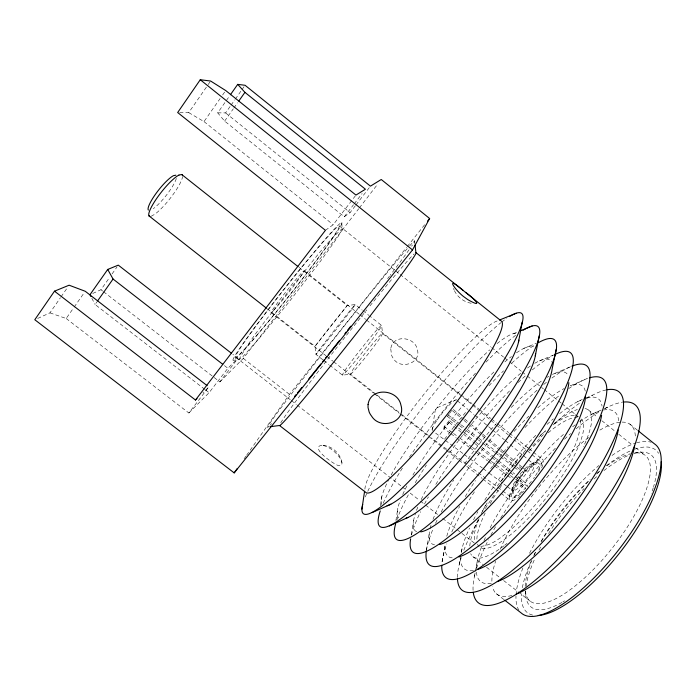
<?xml version="1.0" encoding="UTF-8"?>
<svg xmlns="http://www.w3.org/2000/svg" width="696" height="696" viewBox="0 0 696 696"><rect width="100%" height="100%" fill="white"/><g stroke="black" fill="none" stroke-linecap="round" stroke-linejoin="round"><path stroke-width="0.52" stroke-dasharray="3.48 2.61" d="M515.588 479.361L522.522 484.494L525.584 487.974C504.191 510.238 514.77 481.484 524.036 473.428L523.94 472.506L522.209 471.183M509.324 496.387L509.533 499.78A26.265 6.856 -51.7 0 0 513.561 500.337A26.178 6.829 -51.7 0 0 517.441 498.171M450.007 433.016L443.883 428.492A25.743 4.106 -51.7 0 0 449.129 422.411L449.364 420.445L457.768 427.335M443.883 428.492L444.152 426.491A19.462 3.106 -51.7 0 0 449.364 420.445M380.451 505.888L381.991 495.891M395.894 520.521L397.834 508.193M411.301 534.763L413.624 520.46M432.52 430.65L432.129 429.449L435.574 408.326L455.288 400.07M426.483 549.971L429.362 532.684M459.23 564.578L460.508 557.418M461.422 552.293L462.153 548.204M474.454 576.384L475.211 572.321M475.403 571.312L477.491 560.132M341.78 222.546A87.792 4.141 -51.7 0 1 262.836 328.39A87.792 4.141 -51.7 0 1 257.598 323.457A87.792 4.141 -51.7 0 1 341.78 222.546L342.18 229.802L337.168 238.006L320.656 260.991L289.24 301.699L258.286 339.483L242.834 356.691L238.919 359.693L233.038 360.389M238.919 359.693C253.675 332.993 274.729 309.903 292.955 285.447C309.259 266.403 323.631 244.957 342.475 228.427M432.129 429.449L433.208 426.578A19.523 3.036 -51.7 0 1 437.184 419.949M479.118 518.668C476.116 525.958 473.089 533.945 474.75 541.923M538.6 471.818L541.149 465.45A23.151 6.186 -50.2 0 0 540.575 461.796L514.039 439.681M481.223 513.683L486.165 504.008M535.476 475.646C538.669 471.357 544.255 459.169 532.649 463.753L533.432 463.98A17 4.367 -51.7 0 1 533.841 466.981L533.31 468.669A16.869 4.333 -51.7 0 1 524.654 482.137M497.257 486.025L514.666 462.596L528.186 447.354M37.636 318.446L49.938 312.869L60.456 297.697M61.074 296.8L67.877 286.987M179.672 112.543L188.72 112.621L207.573 85.417M208.182 84.538L210.618 81.023M49.938 312.869L66.181 318.49L73.558 307.954M74.168 307.075L84.616 292.146M188.72 112.621L203.998 121.582L220.136 98.528M222.624 94.987L225.721 90.55M355.334 205.781L350.088 212.602L344.259 216.787L224.625 121.104L217.7 112.856L229.828 95.596M533.44 478.639L534.476 477.169M92.725 293.46L100.955 289.727L109.62 277.426M112.091 273.911L117.05 266.89M217.7 112.856L225.582 112.917L230.446 106.009M231.055 105.148L234.709 99.963M235.318 99.102L241.408 90.463M242.017 89.601L244.453 86.147M244.122 458.777L245.993 456.124M246.61 455.245L289.458 394.354L406.603 247.376M204.807 389.386L95.074 304.483L96.935 301.855M224.625 121.104L233.238 108.907M233.856 108.037L237.545 102.808M371.655 340.257L374.552 336.351A31.712 1.549 -51.7 0 0 378.946 327.633L376.997 329.739A31.712 1.549 -51.7 0 0 343.841 372.151L342.345 374.883A31.712 1.549 -51.7 0 0 351.584 365.496A31.712 1.549 -51.7 0 0 371.647 340.266M66.181 318.49L188.851 412.998L208.826 386.95L202.901 392.762M325.423 230.315L333.21 224.721L355.291 195.924M188.851 412.998L209.096 392.701L227.862 368.271L237.971 358.362L232.838 354.36M344.259 216.787L353.525 204.737M354.186 203.876L362.12 193.54M103.513 291.711L219.84 381.921L237.971 358.362M355.995 204.929L369.776 187.006M219.84 381.921L243.304 358.397L358.71 208.739M359.371 207.878L377.937 183.796M407.282 246.523L424.891 224.434M523.94 472.506C519.007 479.909 510.473 488.235 511.812 497.753M531.387 481.354L527.594 485.764L527.707 486.765M522.522 484.494L518.764 488.009L514.24 490.715A16.869 4.333 -51.7 0 1 513.752 483.685L521.339 472.506L524.036 473.428M532.658 463.771A16.869 4.333 -51.7 0 0 523.409 470.244L525.967 471.288L532.892 465.328L537.843 463.153M521.574 493.177L523.731 491.08M525.967 471.288L525.872 470.374C530.021 467.094 534.641 460.578 540.575 461.796M520.817 493.838L515.901 497.457L512.352 498.153L431.52 437.906M540.27 435.357L545.264 431.068M554.599 423.794C560.541 419.705 567.057 415.521 574.496 415.286M592.696 413.85L601.161 410.066M604.928 408.387L607.747 407.125M151.119 216.282L154.912 214.168A26.431 5.403 -51.7 0 0 172.582 195.211A26.431 5.403 -51.7 0 0 182.535 176.497M577.532 401.714L582.282 399.643M586.076 397.981L592.722 395.084M554.86 373.387L570.955 366.575M539.304 360.937L553.598 354.969M523.705 348.444L536.172 343.311M513.544 333.61L516.484 332.418M480.762 546.36C492.168 545.368 501.163 537.182 509.855 530.526C524.523 517.815 537.416 503.191 549.144 487.748C562.412 467.294 581.099 445.657 580.299 419.975M638.119 452.504L634.126 453.07A92.846 31.477 -51.7 0 1 611.923 548.544A92.846 31.477 -51.7 0 1 525.271 590.199M321.891 445.249C309.05 447.102 334.402 464.954 338.769 465.633C344.877 466.633 340.788 458.238 338.56 456.124C334.358 450.93 328.642 446.353 321.891 445.249C331.635 445.466 340.353 453.227 341.98 462.788M471.166 303.265C464.006 302.029 457.559 297.262 454.427 290.684M575.444 415.634L578.176 416.669M490.445 460.761L478.378 451.834M491.315 461.405L509.515 474.872M510.385 475.516L514.718 478.717M450.877 433.669L456.124 437.54M457.002 438.193L469.235 447.241M470.113 447.893L475.359 451.774M476.229 452.417L487.574 460.804M488.444 461.439L493.638 465.285M494.508 465.928L506.636 474.889M507.497 475.533L511.83 478.735M515.292 481.293L525.689 488.975M444.152 426.491L452.713 432.825M453.566 433.46L458.699 437.262M459.551 437.897L471.531 446.762M472.384 447.397L477.517 451.199M435.652 433.13L463.284 453.766M464.145 454.41L469.33 458.281M470.192 458.925L482.285 467.956M483.146 468.599L488.331 472.462M489.192 473.115L506.462 486.008M507.323 486.652L512.508 490.523M448.476 415.199L460.378 424.229M461.23 424.882L466.329 428.745M467.173 429.397L478.222 437.784M479.074 438.428L482.476 441.003M485.886 443.596L497.997 452.792M498.858 453.453L503.182 456.733M504.052 457.394L516.154 466.59M517.024 467.242L521.347 470.531M494.752 452.322L478.422 439.942M495.604 452.974L499.893 456.228M500.755 456.88L513.622 466.651M514.475 467.303L518.764 470.557M447.406 416.408L458.612 424.899M459.473 425.56L465.502 430.137M466.363 430.789L477.56 439.28M205.668 390.047L209.096 392.701M496.3 593.662L503.808 599.482M100.955 289.727L102.66 291.05M243.304 358.397L289.458 394.354M235.631 357.135L290.293 399.713M291.154 400.383L296.287 404.385M297.149 405.046L401.609 486.417M402.471 487.087L406.751 490.419M410.17 493.09L419.592 500.424M420.454 501.094L424.734 504.426M425.587 505.087L437.575 514.431M442.717 518.433L474.394 543.106M472.828 556.591L483.094 564.578M486.521 567.24L500.207 577.889M503.634 580.551L530.161 601.17M224.434 365.609L227.862 368.271M322.814 359.754L315.975 354.394L315.001 346.321L329.486 327.546L347.182 305.509L355.264 304.578L362.068 309.972M323.666 360.424L328.79 364.443M329.643 365.113L342.458 375.17L350.488 374.196A25.943 1.418 -51.7 0 0 364.782 358.179A25.943 1.418 -51.7 0 0 381.643 335.472L382.556 333.523L381.634 325.484L369.724 316.045M267.334 308.867L315.001 346.321L345.938 307.214L347.182 305.509L298.819 267.22M376.075 394.31L350.488 374.196L352.811 369.759A25.943 1.418 -51.7 0 1 370.82 346.103A25.943 1.418 -51.7 0 1 382.565 333.514L461.761 396.181M376.928 394.989L400.809 413.763M401.662 414.433L429.815 436.557M271.066 312.591L326.05 355.778M326.894 356.439L332.784 361.076M333.628 361.737L373.569 393.11M374.431 393.779L399.226 413.267M400.087 413.937L445.405 449.546M446.267 450.216L458.238 459.621M459.09 460.291L463.371 463.649M466.79 466.337L482.18 478.43M483.033 479.1L495.013 488.505M495.865 489.175L500.137 492.533M500.998 493.212L510.403 500.598M362.921 310.651L368.871 315.366M304.152 270.648L358.962 314.053M359.797 314.714L365.678 319.368M366.514 320.03L460.03 394.084M460.882 394.762L471.966 403.532M472.819 404.211L478.787 408.935M479.64 409.613L490.723 418.383M491.576 419.062L496.692 423.107M497.544 423.786L508.628 432.564M509.481 433.234L514.588 437.288M515.44 437.958L528.229 448.085M529.082 448.763L532.492 451.46M533.345 452.139L542.723 459.56M457.359 400.765L468.008 409.535M339.222 225.826L395.041 270.396M395.885 271.075L399.278 273.78M400.122 274.459L490.837 346.904M491.68 347.574L503.547 357.057M504.4 357.735L508.637 361.12M509.481 361.798L521.347 371.272M522.2 371.951L526.437 375.335M527.29 376.014L543.393 388.873M544.237 389.551L557.8 400.383M558.653 401.061L561.193 403.088M562.046 403.767L574.757 413.92M575.609 414.599L578.15 416.634M203.998 121.582L333.21 224.721M225.582 112.917L350.088 212.602M588.337 409.927L597.647 417.365M601.875 420.749L615.412 431.581M618.796 434.287L632.333 445.118M635.718 447.824L645.027 455.271M629.81 424.099L637.223 430.041M458.612 428.031L463.658 432.164M464.493 432.851L475.42 441.812M476.264 442.499L481.31 446.641M482.154 447.328L493.02 456.237M493.855 456.924L512.16 471.923M512.995 472.61L514.657 473.967M517.989 476.699L524.645 482.154L527.594 485.764M449.129 422.411L462.57 433.425M463.414 434.113L474.341 443.056M475.177 443.752L480.223 447.876M481.058 448.572L491.115 456.802M491.95 457.49L496.109 460.891M496.935 461.57L509.411 471.784M510.246 472.462L514.405 475.873M515.231 476.551L526.872 486.086M463.466 397.529L471.757 404.437M472.584 405.133L489.993 419.644M490.828 420.332L495.804 424.482M496.631 425.169L508.237 434.843M509.063 435.539L513.213 438.993M468.834 410.222L473.802 414.364M474.637 415.051L492.02 429.519M492.855 430.206L504.443 439.855M505.27 440.551L509.411 443.996M510.238 444.683L522.661 455.019M523.488 455.706L527.629 459.151M528.464 459.838L533.432 463.98M453.374 409.509L463.997 418.418M464.806 419.105L469.713 423.22M470.531 423.907L481.963 433.504M482.78 434.191L487.687 438.306M489.332 439.689L500.128 448.755M500.955 449.451L505.105 452.939M505.94 453.635L518.398 464.093M519.225 464.789L522.548 467.582M523.375 468.277L525.872 470.374M487.974 440.507L499.51 450.19M500.328 450.877L504.452 454.34M505.27 455.027L521.748 468.852M452.365 410.64L463.127 419.671M463.962 420.367L481.354 434.957M482.18 435.652L487.157 439.82M91.828 298.262L95.074 304.483M453.488 288.422L454.114 289.928M512.099 489.827L512.674 494.621M414.616 240.877L414.964 244.07M525.367 591.2L525.75 595.228M457.429 577.471A126.454 35.052 -51.7 0 1 461.23 557.566M463.797 550.353A126.454 35.052 -51.7 0 1 479.387 518.45M485.356 508.463A126.454 35.052 -51.7 0 1 494.987 493.699M532.771 445.849A126.454 35.052 -51.7 0 1 543.463 434.513M553.25 424.917A126.454 35.052 -51.7 0 1 580.76 402.34M586.354 398.704A126.454 35.052 -51.7 0 1 605.99 389.978M603.441 410.031A108.097 31.015 -51.7 0 1 618.779 422.672M491.315 583.318A108.097 31.015 -51.7 0 1 476.325 570.294M476.36 568.249A108.097 31.015 -51.7 0 1 481.954 545.699M483.99 540.722A108.097 31.015 -51.7 0 1 486.147 535.894M490.184 527.69A108.097 31.015 -51.7 0 1 564.839 433.216M572.634 426.822A108.097 31.015 -51.7 0 1 575.296 424.786M579.664 421.637A108.097 31.015 -51.7 0 1 600.361 410.797M473.08 590.33A126.263 37.61 -51.7 0 1 475.412 572.382M476.612 568.188A126.263 37.61 -51.7 0 1 488.427 539.844M490.88 535.137A126.263 37.61 -51.7 0 1 495.9 526.098M500.763 517.963A126.263 37.61 -51.7 0 1 556.287 447.284M564.543 439.185A126.263 37.61 -51.7 0 1 570.642 433.573M576.21 428.719A126.263 37.61 -51.7 0 1 599.961 411.362M604.354 408.865A126.263 37.61 -51.7 0 1 622.033 402.262M584.997 408.604A93.351 24.804 -51.7 0 1 583.387 446.788M507.123 543.341A93.351 24.804 -51.7 0 1 504.704 545.229M503.913 545.838A93.351 24.804 -51.7 0 1 470.722 553.703M469.791 546.012A93.351 24.804 -51.7 0 1 477.865 520.364M482.45 511.238A93.351 24.804 -51.7 0 1 487.522 502.295M501.607 480.823A93.351 24.804 -51.7 0 1 503.452 478.274M504.078 477.421A93.351 24.804 -51.7 0 1 523.931 452.835M538.774 437.227A93.351 24.804 -51.7 0 1 546.299 430.189M554.112 423.56A93.351 24.804 -51.7 0 1 577.367 409.544M580.951 418.87A81.745 21.698 -51.7 0 1 547.465 496.3A81.745 21.698 -51.7 0 1 479.796 547.317M479.083 546.682A81.745 21.698 -51.7 0 1 477.543 544.098M476.89 539.122A81.745 21.698 -51.7 0 1 485.164 513.048M490.245 503.452A81.745 21.698 -51.7 0 1 501.555 485.469M529.299 450.886A81.745 21.698 -51.7 0 1 541.349 438.837M548.204 432.781A81.745 21.698 -51.7 0 1 572.225 418.07M574.391 417.609A81.745 21.698 -51.7 0 1 577.262 417.487M585.24 391.1A108.428 26.613 -51.7 0 0 570.363 385.81L587.302 378.537A126.646 32.468 -51.7 0 0 568.658 388.62M452.209 557.835A108.428 26.613 -51.7 0 1 445.066 544.881L441.934 563.09A126.646 32.468 -51.7 0 1 446.884 543.767M446.771 536.242A108.428 26.613 -51.7 0 1 459.665 506.436M465.241 496.657A108.428 26.613 -51.7 0 1 475.446 480.579M514.066 431.433A108.428 26.613 -51.7 0 1 528.795 416.191M537.808 407.804A108.428 26.613 -51.7 0 1 564.212 388.525M451.782 532.005A126.646 32.468 -51.7 0 1 475.429 490.306M490.671 468.625A126.646 32.468 -51.7 0 1 492.611 466.05M493.255 465.189A126.646 32.468 -51.7 0 1 495.221 462.623M495.883 461.77A126.646 32.468 -51.7 0 1 508.063 446.649M524.914 427.631A126.646 32.468 -51.7 0 1 559.279 395.546M426.309 550.988A126.846 29.876 -51.7 0 1 433.077 528.908M435.557 523.331A126.846 29.876 -51.7 0 1 437.871 518.485M441.186 512.004A126.846 29.876 -51.7 0 1 537.347 389.934M543.733 384.479A126.846 29.876 -51.7 0 1 547.065 381.773M551.928 378.041A126.846 29.876 -51.7 0 1 571.033 366.522M409.57 245.966A118.572 2.619 -51.7 0 1 411.606 246.184M409.065 249.803A118.572 2.619 -51.7 0 1 390.108 275.338M389.403 276.26A118.572 2.619 -51.7 0 1 387.611 278.626M271.562 423.612A118.572 2.619 -51.7 0 1 270.074 425.204M268.969 426.309A118.572 2.619 -51.7 0 1 320.256 356.57A118.572 2.619 -51.7 0 1 408.787 246.854M176.323 178.428A22.272 4.654 -51.7 0 1 153.311 208.678M451.73 410.344A19.453 3.019 -51.7 0 1 449.877 412.998M449.39 413.676A19.453 3.019 -51.7 0 1 446.249 417.774M437.201 419.923A19.453 3.019 -51.7 0 1 456.106 399.869M456.158 399.8A19.523 3.036 -51.7 0 1 456.62 400.07M532.631 615.064A103.582 35.566 -51.7 0 1 521.6 593.714M522.374 587.72A103.582 35.566 -51.7 0 1 531.091 561.333M533.867 555.434A103.582 35.566 -51.7 0 1 536.225 550.797M541.41 541.453A103.582 35.566 -51.7 0 1 590.104 479.84M596.455 473.993A103.582 35.566 -51.7 0 1 601.213 469.904M606.303 465.807A103.582 35.566 -51.7 0 1 632.56 449.981M634.622 449.216A103.582 35.566 -51.7 0 1 658.599 453.366M396.798 520.121A127.237 24.638 -51.7 0 1 409.126 493.368M415.234 482.728A127.237 24.638 -51.7 0 1 426.404 465.015M444.561 439.193A127.237 24.638 -51.7 0 1 466.633 411.145M488.931 385.81A127.237 24.638 -51.7 0 1 503.591 370.82M511.769 363.103A127.237 24.638 -51.7 0 1 534.989 344.729M398.669 517.928A108.933 19.906 -51.7 0 1 400.357 500.154M402.723 494.491A108.933 19.906 -51.7 0 1 406.899 485.921M412.919 475.029A108.933 19.906 -51.7 0 1 494.865 371.038M504.852 361.92A108.933 19.906 -51.7 0 1 511.456 356.5M516.432 352.837A108.933 19.906 -51.7 0 1 533.467 346.843M383.209 503.26A127.429 22.002 -51.7 0 1 402.706 467.625M409.474 457.168A127.429 22.002 -51.7 0 1 475.899 372.734M485.973 362.137A127.429 22.002 -51.7 0 1 516.197 334.906M381.747 504.53A109.098 17.644 -51.7 0 1 388.794 479.5M391.178 474.968A109.098 17.644 -51.7 0 1 489.767 349.87M497.048 343.633A109.098 17.644 -51.7 0 1 516.493 333.532M512.674 487.905A26.178 6.829 -51.7 0 1 535.137 461.405A26.178 6.829 -51.7 0 1 541.653 467.912M519.695 496.465A26.178 6.829 -51.7 0 1 518.32 497.536M280.758 422.837A110.151 3.358 -51.7 0 1 366.766 309.877M369.967 305.909A110.151 3.358 -51.7 0 1 414.111 253.91M364.904 489.14A109.272 15.364 -51.7 0 1 421.385 397.494A109.272 15.364 -51.7 0 1 497.57 320.812M434.591 544.846A108.593 24.395 -51.7 0 1 429.884 529.743M430.119 528.699A108.593 24.395 -51.7 0 1 431.337 524.245M433.016 519.39A108.593 24.395 -51.7 0 1 453.801 479.848M464.615 463.719A108.593 24.395 -51.7 0 1 495.891 424.029M511.238 407.473A108.593 24.395 -51.7 0 1 542.715 380.138M547.073 377.345A108.593 24.395 -51.7 0 1 548.909 376.275M552.415 374.457A108.593 24.395 -51.7 0 1 568.049 375.431M411.449 535.137A127.037 27.266 -51.7 0 1 420.593 511.69M424.525 503.974A127.037 27.266 -51.7 0 1 428.397 496.927M435.827 484.407A127.037 27.266 -51.7 0 1 509.985 390.473M518.189 382.461A127.037 27.266 -51.7 0 1 525.671 375.605M532.266 369.941A127.037 27.266 -51.7 0 1 553.015 355.447M416.739 531.674A108.767 22.159 -51.7 0 1 415.486 513.343M416.539 510.359A108.767 22.159 -51.7 0 1 418.087 506.444M421.167 499.598A108.767 22.159 -51.7 0 1 521.478 372.638M527.542 368.01A108.767 22.159 -51.7 0 1 530.952 365.644M534.754 363.286A108.767 22.159 -51.7 0 1 551.58 362.094M586.893 397.886A108.263 28.823 -51.7 0 1 602.014 406.151M473.48 570.52A108.263 28.823 -51.7 0 1 460.717 557.035M461.274 552.346A108.263 28.823 -51.7 0 1 469.504 528.073M473.524 519.825A108.263 28.823 -51.7 0 1 476.438 514.327M476.951 513.404A108.263 28.823 -51.7 0 1 477.917 511.664M484.764 500.128A108.263 28.823 -51.7 0 1 537.469 433.608M547.073 424.377A108.263 28.823 -51.7 0 1 553.303 418.861M559.619 413.659A108.263 28.823 -51.7 0 1 582.3 399.478M365.287 496.953A127.629 19.34 -51.7 0 1 366.983 493.012M367.775 491.289A127.629 19.34 -51.7 0 1 500.937 322.674M501.685 322.091A127.629 19.34 -51.7 0 1 506.775 318.35M622.076 422.115A107.932 33.199 -51.7 0 1 635.37 437.68M511.838 595.489A107.932 33.199 -51.7 0 1 492.49 586.685M491.889 581.238A107.932 33.199 -51.7 0 1 495.604 561.246M500.172 549.248A107.932 33.199 -51.7 0 1 542.045 483.207M542.706 482.398A107.932 33.199 -51.7 0 1 589.155 437.21M599.822 430.137A107.932 33.199 -51.7 0 1 621.041 422.159M525.193 586.328A92.846 31.477 -51.7 0 1 531.909 560.167M533.954 555.46A92.846 31.477 -51.7 0 1 536.225 550.658M541.01 541.584A92.846 31.477 -51.7 0 1 590.208 479.37M597.142 473.289A92.846 31.477 -51.7 0 1 600.457 470.592M607.008 465.676A92.846 31.477 -51.7 0 1 630.306 453.801M634.126 453.4A96.874 33.243 -51.7 0 1 653.561 486.748M653.274 487.687A96.874 33.243 -51.7 0 1 651.291 493.542M564.665 600.831A96.874 33.243 -51.7 0 1 562.96 601.84M561.968 602.414A96.874 33.243 -51.7 0 1 525.663 591.156M526.037 586.693A96.874 33.243 -51.7 0 1 534.754 558.871M539 550.118A96.874 33.243 -51.7 0 1 541.549 545.36M548.57 533.501A96.874 33.243 -51.7 0 1 584.075 488.592M594.027 478.996A96.874 33.243 -51.7 0 1 598.055 475.438M603.91 470.609A96.874 33.243 -51.7 0 1 629.854 454.836M518.946 610.253A107.68 36.566 -51.7 0 1 515.988 595.967M516.049 594.906A107.68 36.566 -51.7 0 1 523.201 567.214M529.525 553.277A107.68 36.566 -51.7 0 1 598.847 465.563M612.028 455.454A107.68 36.566 -51.7 0 1 635.492 443.187M636.518 442.882A107.68 36.566 -51.7 0 1 651.186 442.282M509.324 496.361A26.265 6.856 -51.7 0 1 512.674 487.879M390.76 348.827L391.535 355.16A14.425 14.259 6.7 0 0 393.423 358.614C400.418 370.246 421.706 363.208 417.296 349.235C414.564 336.298 392.474 334.315 390.76 348.827M316.645 353.29L316.019 354.212A31.764 0.47 -51.7 0 0 324.51 344.146A31.764 0.47 -51.7 0 0 344.537 318.82L347.522 314.966A31.79 0.47 -51.7 0 0 352.994 307.075L351.158 309.285A31.764 0.47 -51.7 0 0 317.828 351.654L316.645 353.29M273.241 310.86L271.31 312.635A26.857 1.262 -51.7 0 1 272.084 310.607A26.77 1.262 -51.7 0 1 294.382 281.358A26.77 1.262 -51.7 0 1 302.421 274.007A26.77 1.262 -51.7 0 1 279.148 304.143A26.857 1.262 -51.7 0 1 273.241 310.86M256.546 335.524A83.624 3.941 -51.7 0 0 338.978 227.235A83.624 3.941 -51.7 0 0 266.777 311.695A83.624 3.941 -51.7 0 0 256.546 335.524"/><path stroke-width="1.04" d="M361.911 509.124L364.591 491.245M518.45 342.301L522.235 322.057M535.302 355.804L539.235 335.716M556.182 349.322L552.102 369.263A108.767 22.159 -51.7 0 1 496.248 464.154A108.767 22.159 -51.7 0 1 420.715 531.892M207.103 385.627L85.234 291.267L69.113 285.203L54.497 291.172L34.8 319.734L234.187 472.897L412.502 249.916L429.632 218.492L381.251 179.498L370.437 186.154L245.062 85.277L237.71 84.373L230.428 94.726M237.71 84.373L244.931 92.359L365.435 189.234L355.943 195.071L225.721 90.55L210.618 81.023L200.265 79.744L177.663 112.534L325.423 230.315L195.489 400.035L54.497 291.172M231.133 353.029L118.285 265.132L107.715 269.448L89.975 294.704L90.906 296.479M234.187 472.897L237.292 468.478M97.553 300.976L113.056 279.035L107.715 269.448M238.78 101.068L244.931 92.359M427.596 221.041L429.632 218.492M195.489 400.035L196.977 398.582M389.342 525.95L407.934 517.459M372.09 512.595L390.865 504.208M520.408 330.817L532.179 326.032M499.537 320.012L516.275 313.243M178.959 175.053L181.734 174.513L297.975 266.551M269.97 426.718L279.531 425.508A110.151 3.358 -51.7 0 0 350.593 340.936A110.151 3.358 -51.7 0 0 415.904 252.578L415.077 245.131M175.879 175.192L173.504 175.653A22.272 4.654 -51.7 0 0 156.374 192.992A22.272 4.654 -51.7 0 0 148.335 210.079M149.84 216.421L149.031 215.925L266.49 308.206M279.531 425.508L365.731 492.368A109.272 15.364 -51.7 0 0 445.866 416.086A109.272 15.364 -51.7 0 0 500.963 320.778L415.904 252.578M504.643 600.135L521.339 613.08A107.68 36.566 -51.7 0 0 617.439 551.406A107.68 36.566 -51.7 0 0 654.527 443.909L638.049 430.702M113.056 279.035L222.729 364.278M463.275 290.519C443.413 273.424 455.793 291.337 464.937 297.54A17.052 4.654 40.3 0 0 468.486 300.019C486.06 309.877 471.053 295.948 465.52 292.329M200.265 79.744L412.502 249.916M607.051 389.769A126.454 35.052 -51.7 0 1 567.318 513.535A126.454 35.052 -51.7 0 1 457.446 578.585M622.998 402.131A126.263 37.61 -51.7 0 1 586.337 526.82A126.263 37.61 -51.7 0 1 473.254 592.287M618.222 429.937A108.097 31.015 -51.7 0 1 570.72 517.354A108.097 31.015 -51.7 0 1 497.327 581.63M589.468 377.841A126.646 32.468 -51.7 0 1 549.91 498.101A126.646 32.468 -51.7 0 1 441.777 565.343M585.493 396.938A108.428 26.613 -51.7 0 1 535.659 488.279A108.428 26.613 -51.7 0 1 458.812 556.965M571.903 366.174A126.846 29.876 -51.7 0 1 531.605 483.668A126.846 29.876 -51.7 0 1 426.309 550.988M350.775 326.172A118.572 2.619 -51.7 0 1 347.522 330.322M346.208 331.983A118.572 2.619 -51.7 0 1 344.894 333.654M339.631 340.327A118.572 2.619 -51.7 0 1 328.173 354.769M326.824 356.465A118.572 2.619 -51.7 0 1 325.476 358.153M324.145 359.823A118.572 2.619 -51.7 0 1 322.814 361.485M320.778 364.034A118.572 2.619 -51.7 0 1 308.763 378.972M301.873 387.472A118.572 2.619 -51.7 0 1 297.349 393.031M295.983 394.702A118.572 2.619 -51.7 0 1 294.521 396.476M149.031 215.925A26.422 5.403 -51.7 0 1 158.627 195.715A26.422 5.403 -51.7 0 1 178.942 175.07M181.717 174.531A26.422 5.403 -51.7 0 1 182.369 175.218M661.2 461.761A103.582 35.566 -51.7 0 1 618.074 554.886A103.582 35.566 -51.7 0 1 538.26 615.464M538.504 342.632A127.237 24.638 -51.7 0 1 494.804 454.636A127.237 24.638 -51.7 0 1 395.598 524.001M535.615 353.559A108.933 19.906 -51.7 0 1 482.241 444.761A108.933 19.906 -51.7 0 1 405.803 518.311M523.061 330.235A127.429 22.002 -51.7 0 1 475.655 440.881A127.429 22.002 -51.7 0 1 380.233 510.951M518.859 340.135A109.098 17.644 -51.7 0 1 462.048 433.016A109.098 17.644 -51.7 0 1 387.037 505.757M568.85 382.678A108.593 24.395 -51.7 0 1 516.328 475.812A108.593 24.395 -51.7 0 1 439.576 544.524M554.773 354.56A127.037 27.266 -51.7 0 1 514.544 467.512A127.037 27.266 -51.7 0 1 410.64 538.852M601.605 415.364A108.263 28.823 -51.7 0 1 551.493 505A108.263 28.823 -51.7 0 1 477.465 569.519M509.846 316.349A127.629 19.34 -51.7 0 1 459.638 423.003A127.629 19.34 -51.7 0 1 362.72 504.443M634.63 445.745A107.932 33.199 -51.7 0 1 588.642 531.205A107.932 33.199 -51.7 0 1 516.623 593.888M368.062 404.55L368.036 407.551L369.158 412.032A17.896 16.434 23.5 0 0 371.586 416.112C380.199 430.354 406.429 422.655 400.913 405.055C397.747 388.855 370.289 386.933 368.062 404.55"/></g></svg>
